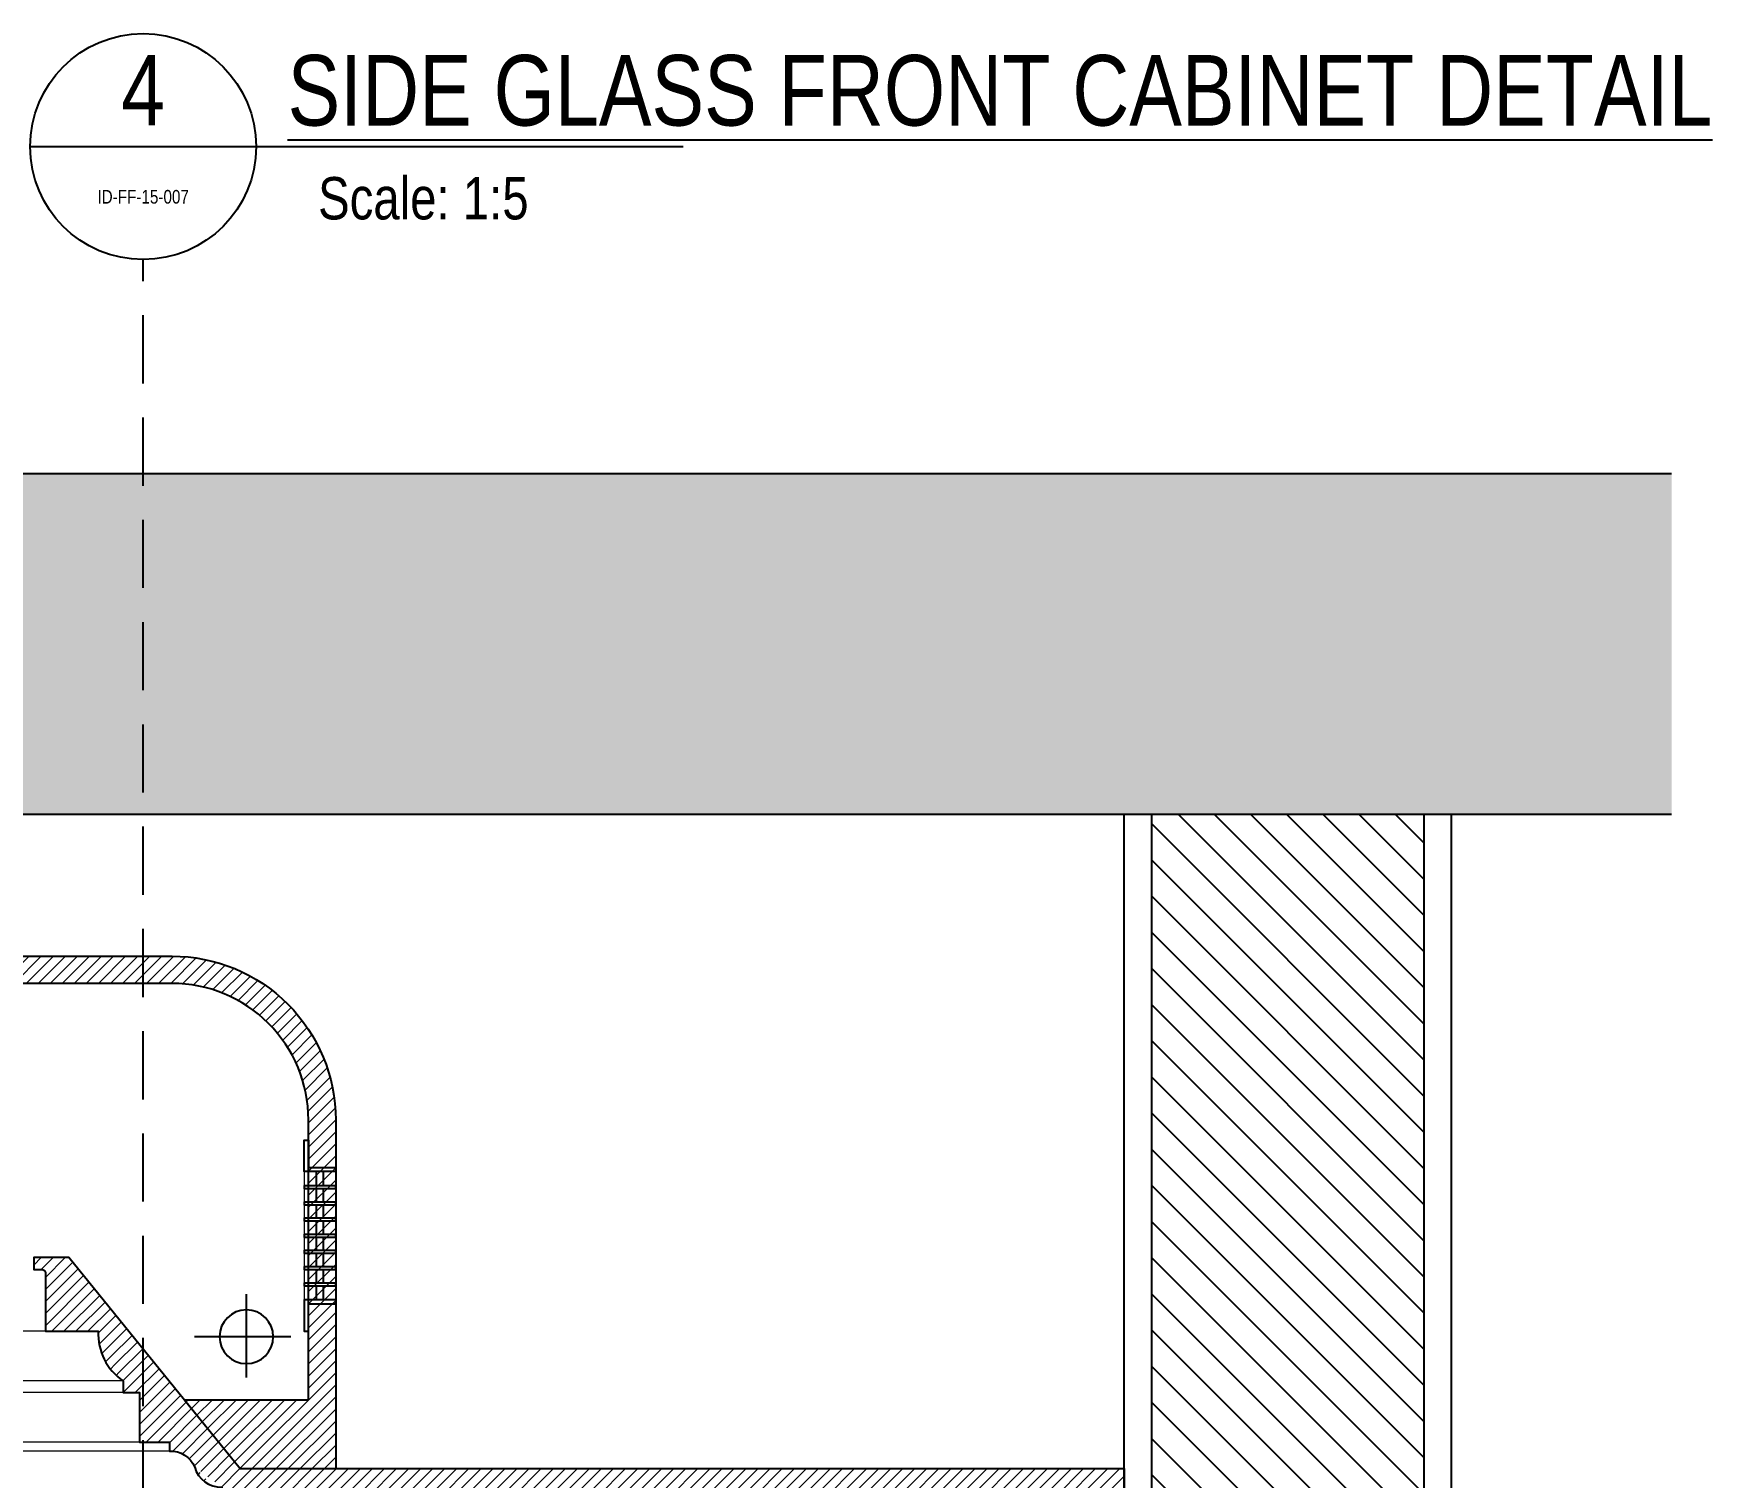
# Model space of a CAD drawing. Header units: inches. Extents: x 274057 to 444617, y 485849 to 635630.
# Drawn here: x 372926 to 374158, y 519513 to 520572 of the extents above; entities that cross this region are included whole.
import ezdxf
from ezdxf.enums import TextEntityAlignment as Align

# ---------------------------------------------------------------- set-up
doc = ezdxf.new("R2010")
doc.units = ezdxf.units.IN
doc.header["$MEASUREMENT"] = 0
doc.linetypes.add('DASHDOT', pattern=[1, 0.5, -0.25, 0, -0.25])
doc.linetypes.add('HIDDEN', pattern=[0.375, 0.25, -0.125])
for name, color, linetype in [('Calliper_wall hatch_CHB', 8, 'Continuous'), ('CQ Grg Gypsum', 41, 'Continuous'), ('CQ Light Elevation', 4, 'Continuous'), ('CQ Plaster', 1, 'Continuous'), ('CQ section wall', 3, 'Continuous'), ('CQ spot detail elevation', 1, 'Continuous'), ('CQ text label', 3, 'Continuous'), ('CQ wall section', 5, 'Continuous'), ('FURNITURE', 252, 'Continuous'), ('Layer7', 8, 'Continuous'), ('METAL', 5, 'Continuous'), ('PROJECTION', 8, 'Continuous')]:
    doc.layers.add(name, color=color, linetype=linetype)
for name, color, linetype, lineweight in [('CQ Grille', 211, 'A-4010 WALL SECTIONS$0$BATTING', 0), ('CQ gypsum 2', 42, 'Continuous', 0), ('CQ Gypsum Hatch', 8, 'Continuous', 20)]:
    doc.layers.add(name, color=color, linetype=linetype, lineweight=lineweight)
doc.styles.add('ARIAL', font='arial.ttf')
doc.linetypes.add('A-4010 WALL SECTIONS$0$BATTING', pattern='A,0.0001,-0.1,[134,ltypeshp.shx,S=0.1,R=0,X=-0.1,Y=0],-0.2,[134,ltypeshp.shx,S=0.1,R=180,X=0.1,Y=0],-0.1', length=0.4001)

# ---------------------------------------------------------------- blocks, each defined once
blk = doc.blocks.new('ff15 section c and d')
at = {"layer": 'Calliper_wall hatch_CHB', "ltscale": 300}
h = blk.add_hatch(dxfattribs=at)
h.set_pattern_fill('AR-CONC', color=256, scale=10, angle=-13.9714, style=0)
h.set_pattern_definition([(36.028577, (0, 0), (68.0890203, -23.40695), [7.5, -82.5]), (341.028577, (0, 0), (4.6961155, 76.3439316), [6, -66]), (86.480021, (5.674, -1.95), (72.7851354, 52.936981), [6.374019, -70.114211]), (32.212777, (4.83, 19.41), (99.570572, -41.829513), [11.25, -123.75]), (82.664212, (13.13, 15.92), (114.220033, 71.96377), [9.561034, -105.171376]), (337.21274, (4.83, 19.41), (114.220033, 71.96377), [9, -99]), (7.028577, (13.326, 12.14), (48.2040844, -53.482392), [7.5, -82.5]), (312.028577, (13.326, 12.14), (41.119588, 64.495185), [6, -66]), (57.480021, (17.34, 7.685), (89.323671, 11.012793), [6.374019, -70.114211]), (23.5285767, (0, 0), (9.2173322, 32.010976), [0, -65.2, 0, -67, 0, -66.25]), (353.528577, (0, 0), (35.0512903, 31.9228578), [0, -38.2, 0, -63.7, 0, -25.25]), (313.5285767, (-21.64, 5.384), (51.2584374, -15.0772595), [0, -25, 0, -78, 0, -103.5]), (303.528577, (-31.344, 7.8), (59.0102484, -4.3659754), [0, -32.5, 0, -51.8, 0, -73.5])])
h.paths.add_polyline_path([(359082.1, 520249.3), (351544, 520249.3), (351544, 519999.3), (359082.1, 519999.3)])
h.paths.add_polyline_path([(359082.1, 516299.3), (351544, 516299.3), (351544, 516049.3), (359082.1, 516049.3)])
at = {"layer": 'Calliper_wall hatch_CHB'}
h = blk.add_hatch(dxfattribs=at)
h.set_pattern_fill('ANSI31,_O', color=8, scale=150)
h.set_pattern_definition([(45, (0, 0), (-13.25825215, 13.25825215), [])])
h.paths.add_polyline_path([(351925.4, 516299.3), (351725.4, 516299.3), (351725.4, 519999.3), (351925.4, 519999.3)])
h.paths.add_polyline_path([(358625.4, 516299.3), (358425.4, 516299.3), (358425.4, 519999.3), (358625.4, 519999.3)])
at = {"layer": 'CQ Plaster', "color": 1, "ltscale": 0.03}
for p, q in [((351705.4, 516399.3, 0), (351705.4, 519999.3, 0)), ((351945.4, 516399.3, 0), (351945.4, 519999.3, 0))]:
    blk.add_line(p, q, dxfattribs=at)
at = {"layer": 'CQ section wall', "elevation": 0}
for points in [[(359082.1, 520249.3), (351544, 520249.3)], [(351544, 519999.3), (359082.1, 519999.3)]]:
    blk.add_lwpolyline(points, dxfattribs=at)
blk.add_lwpolyline([(351925.4, 516299.3), (351725.4, 516299.3), (351725.4, 519999.3), (351925.4, 519999.3)], close=True, dxfattribs=at)
blk = doc.blocks.new('ff15 section ceiling c and f')
at = {"layer": 'CQ Gypsum Hatch'}
h = blk.add_hatch(dxfattribs=at)
h.set_pattern_fill('ANSI31', color=256, scale=50, angle=90, style=0)
edge = h.paths.add_edge_path()
edge.add_line((394036.4, 532076.9), (394287.7, 532076.9))
edge.add_line((394287.7, 532076.9), (394287.7, 532086.9))
edge.add_arc((394287.9, 532100.9), 14, 269.4507, 360)
edge.add_line((394301.9, 532100.9), (394311.9, 532100.9))
edge.add_line((394311.9, 532100.9), (394311.9, 532110.9))
edge.add_line((394311.9, 532110.9), (395291.1, 532110.9))
edge.add_line((395291.1, 532110.9), (395291.1, 532100.9))
edge.add_line((395291.1, 532100.9), (395301.1, 532100.9))
edge.add_arc((395315.1, 532100.9), 14, 180, 270.5493)
edge.add_line((395315.2, 532086.9), (395315.2, 532076.9))
edge.add_line((395315.2, 532076.9), (395465.2, 532076.9))
edge.add_line((395465.2, 532076.9), (395465.2, 532086.9))
edge.add_arc((395465.4, 532100.9), 14, 269.4507, 360)
edge.add_line((395479.4, 532100.9), (395489.4, 532100.9))
edge.add_line((395489.4, 532100.9), (395489.4, 532110.9))
edge.add_line((395489.4, 532110.9), (396468.6, 532110.9))
edge.add_line((396468.6, 532110.9), (396468.6, 532100.9))
edge.add_line((396468.6, 532100.9), (396478.6, 532100.9))
edge.add_arc((396492.6, 532100.9), 14, 180, 270.5493)
edge.add_line((396492.7, 532086.9), (396492.7, 532076.9))
edge.add_line((396492.7, 532076.9), (396642.7, 532076.9))
edge.add_line((396642.7, 532076.9), (396642.7, 532086.9))
edge.add_arc((396642.9, 532100.9), 14, 269.4507, 360)
edge.add_line((396656.9, 532100.9), (396666.9, 532100.9))
edge.add_line((396666.9, 532100.9), (396666.9, 532110.9))
edge.add_line((396666.9, 532110.9), (397646.1, 532110.9))
edge.add_line((397646.1, 532110.9), (397646.1, 532100.9))
edge.add_line((397646.1, 532100.9), (397656.1, 532100.9))
edge.add_arc((397670.1, 532100.9), 14, 180, 270.5493)
edge.add_line((397670.2, 532086.9), (397670.2, 532076.9))
edge.add_line((397670.2, 532076.9), (397820.2, 532076.9))
edge.add_line((397820.2, 532076.9), (397820.2, 532086.9))
edge.add_arc((397820.4, 532100.9), 14, 269.4507, 360)
edge.add_line((397834.4, 532100.9), (397844.4, 532100.9))
edge.add_line((397844.4, 532100.9), (397844.4, 532110.9))
edge.add_line((397844.4, 532110.9), (398823.6, 532110.9))
edge.add_line((398823.6, 532110.9), (398823.6, 532100.9))
edge.add_line((398823.6, 532100.9), (398833.6, 532100.9))
edge.add_arc((398847.6, 532100.9), 14, 180, 270.5493)
edge.add_line((398847.7, 532086.9), (398847.7, 532076.9))
edge.add_line((398847.7, 532076.9), (398997.7, 532076.9))
edge.add_line((398997.7, 532076.9), (399099.3, 532076.9))
edge.add_arc((399099.3, 531976.9), 100, 0, 90, ccw=False)
edge.add_line((399199.3, 531976.9), (399199.3, 531771.6))
edge.add_line((399199.3, 531771.6), (399108.1, 531771.6))
edge.add_line((399108.1, 531771.6), (399149.3, 531720.9))
edge.add_line((399149.3, 531720.9), (399219.3, 531720.9))
edge.add_line((399219.3, 531720.9), (399219.3, 531976.9))
edge.add_arc((399099.3, 531976.9), 120, 0, 90)
edge.add_line((399099.3, 532096.9), (398997.7, 532096.9))
edge.add_line((398997.7, 532096.9), (398866, 532096.9))
edge.add_line((398866, 532096.9), (398831.7, 532130.9))
edge.add_line((398831.7, 532130.9), (394303.7, 532130.9))
edge.add_line((394303.7, 532130.9), (394269.4, 532096.9))
edge.add_line((394269.4, 532096.9), (394036.2, 532096.9))
edge.add_arc((394036.2, 531976.9), 120, 90, 180)
edge.add_line((393916.2, 531976.9), (393916.2, 531720.9))
edge.add_line((393916.2, 531720.9), (393986.2, 531720.9))
edge.add_line((393986.2, 531720.9), (394027.3, 531771.6))
edge.add_line((394027.3, 531771.6), (393936.2, 531771.6))
edge.add_line((393936.2, 531771.6), (393936.2, 531976.9))
edge.add_arc((394036.2, 531976.9), 100, 90, 180, ccw=False)
h = blk.add_hatch(dxfattribs=at)
h.set_pattern_fill('ANSI31', color=256, scale=50, angle=90, style=0)
edge = h.paths.add_edge_path()
edge.add_line((393999.7, 531700.9), (393337.7, 531700.9))
edge.add_line((393337.7, 531700.9), (393337.7, 531720.9))
edge.add_line((393337.7, 531720.9), (393986.2, 531720.9))
edge.add_line((393986.2, 531720.9), (394111.8, 531875.8))
edge.add_line((394111.8, 531875.8), (394137.7, 531875.8))
edge.add_line((394137.7, 531875.8), (394137.7, 531867.1))
edge.add_line((394137.7, 531867.1), (394131.8, 531867.1))
edge.add_arc((394131.8, 531864.3), 2.73, 90, 180.2479)
edge.add_line((394129.1, 531864.3), (394129.1, 531821.8))
edge.add_line((394129.1, 531821.8), (394090.3, 531821.8))
edge.add_arc((394048.4, 531820.1), 42, -55.6082, 2.3526, ccw=False)
edge.add_line((394072.1, 531785.4), (394072.1, 531776.8))
edge.add_line((394072.1, 531776.8), (394060.1, 531776.8))
edge.add_line((394060.1, 531776.8), (394060.1, 531740.6))
edge.add_line((394060.1, 531740.6), (394038.2, 531740.6))
edge.add_line((394038.2, 531740.6), (394038.2, 531733.9))
edge.add_arc((394037, 531715.2), 18.7, 86.2449, 157.9327)
edge.add_arc((394000.2, 531727.7), 20.1, 268.4024, 344.2859, ccw=False)
edge.add_line((393999.7, 531707.6), (393999.7, 531700.9))
edge.add_line((393999.7, 531700.9), (393990.9, 531700.9))
at = {"layer": 'CQ Grg Gypsum', "elevation": 0}
for points in [[(394036.4, 532076.9), (394287.7, 532076.9), (394287.7, 532086.9, 0.417024), (394301.9, 532100.9), (394311.9, 532100.9), (394311.9, 532110.9), (395291.1, 532110.9), (395291.1, 532100.9), (395301.1, 532100.9, 0.417024), (395315.2, 532086.9), (395315.2, 532076.9), (395465.2, 532076.9), (395465.2, 532086.9, 0.417024), (395479.4, 532100.9), (395489.4, 532100.9), (395489.4, 532110.9), (396468.6, 532110.9), (396468.6, 532100.9), (396478.6, 532100.9, 0.417024), (396492.7, 532086.9), (396492.7, 532076.9), (396642.7, 532076.9)], [(398831.7, 532130.9), (394303.7, 532130.9), (394269.4, 532096.9), (394036.2, 532096.9, 0.414214), (393916.2, 531976.9), (393916.2, 531720.9), (393986.2, 531720.9), (394027.3, 531771.6), (393936.2, 531771.6), (393936.2, 531976.9, -0.414214), (394036.2, 532076.9)], [(393999.7, 531700.9), (393337.7, 531700.9), (393337.7, 531720.9), (393986.2, 531720.9), (394111.8, 531875.8), (394137.7, 531875.8), (394137.7, 531867.1), (394131.8, 531867.1, 0.415481), (394129.1, 531864.3), (394129.1, 531821.8), (394090.3, 531821.8, -0.258435), (394072.1, 531785.4), (394072.1, 531776.8), (394060.1, 531776.8), (394060.1, 531740.6), (394038.2, 531740.6), (394038.2, 531733.9, 0.323414), (394019.6, 531722.2, -0.343759), (393999.7, 531707.6), (393999.7, 531700.9), (393990.9, 531700.9)]]:
    blk.add_lwpolyline(points, format="xyb", dxfattribs=at)
at = {"layer": 'CQ Light Elevation'}
for p, q in [((393981.7, 531787.9, 0), (393981.7, 531849.1, 0)), ((393981.7, 531787.9, 0), (393981.7, 531849.1, 0)), ((393949, 531817.8, 0), (394019.7, 531817.8, 0)), ((393949, 531817.8, 0), (394019.7, 531817.8, 0))]:
    blk.add_line(p, q, dxfattribs=at)
blk.add_circle((393981.7, 531817.8, 0), 19.7, dxfattribs=at)
blk.add_circle((393981.7, 531817.8, 0), 19.7, dxfattribs=at)
blk = doc.blocks.new('DIFFUSER SEC')
at = {"layer": 'FURNITURE', "color": 251, "linetype": 'Continuous', "lineweight": 0}
for p, q in [((55028.5, -20119.8), (55028.5, -20213.8)), ((55051.5, -20119.8), (55051.5, -20213.8))]:
    blk.add_line(p, q, dxfattribs=at)
at = {"layer": 'Layer7', "linetype": 'DASHDOT', "ltscale": 1000}
for p, q in [((55028.7, -20116.8), (55028.5, -20116.7)), ((55048.5, -20217.5), (55047.8, -20216.8))]:
    blk.add_line(p, q, dxfattribs=at)
at = {"layer": 'METAL'}
for points in [[(55048.5, -20096.8), (55048.5, -20116.8), (55028.5, -20116.8), (55028.5, -20119.8), (55051.5, -20119.8), (55051.5, -20096.8), (55048.5, -20096.8)], [(55048.5, -20236.8), (55048.5, -20216.8), (55028.5, -20216.8), (55028.5, -20213.8), (55051.5, -20213.8), (55051.5, -20236.8), (55048.5, -20236.8)]]:
    blk.add_lwpolyline(points, dxfattribs=at)
for points in [[(55028.5, -20130.2), (55051.5, -20130.2), (55051.5, -20132.2), (55028.5, -20132.2)], [(55028.5, -20142.1), (55051.5, -20142.1), (55051.5, -20144.1), (55028.5, -20144.1)], [(55028.5, -20154), (55051.5, -20154), (55051.5, -20156), (55028.5, -20156)], [(55028.5, -20165.8), (55051.5, -20165.8), (55051.5, -20167.8), (55028.5, -20167.8)], [(55028.5, -20177.7), (55051.5, -20177.7), (55051.5, -20179.7), (55028.5, -20179.7)], [(55028.5, -20189.6), (55051.5, -20189.6), (55051.5, -20191.6), (55028.5, -20191.6)], [(55028.5, -20201.5), (55051.5, -20201.5), (55051.5, -20203.5), (55028.5, -20203.5)]]:
    blk.add_lwpolyline(points, close=True, dxfattribs=at)
at = {"layer": 'PROJECTION'}
for p, q in [((55037.5, -20130.2), (55037.5, -20119.8)), ((55042.5, -20130.2), (55042.5, -20119.8)), ((55037.5, -20142.1), (55037.5, -20132.2)), ((55042.5, -20142.1), (55042.5, -20132.2)), ((55037.5, -20154), (55037.5, -20144.1)), ((55037.5, -20165.8), (55037.5, -20156)), ((55042.5, -20154), (55042.5, -20144.1)), ((55042.5, -20165.8), (55042.5, -20156)), ((55037.5, -20177.7), (55037.5, -20167.8)), ((55042.5, -20177.7), (55042.5, -20167.8)), ((55037.5, -20189.6), (55037.5, -20179.7)), ((55042.5, -20189.6), (55042.5, -20179.7)), ((55037.5, -20201.5), (55037.5, -20191.6)), ((55042.5, -20201.5), (55042.5, -20191.6)), ((55037.5, -20213.8), (55037.5, -20203.5)), ((55042.5, -20213.8), (55042.5, -20203.5))]:
    blk.add_line(p, q, dxfattribs=at)
blk = doc.blocks.new('dwgtit')
at = {"linetype": 'Continuous', "ltscale": 2}
blk.add_line((-8, 0), (38.23, 0), dxfattribs=at)
blk.add_circle((0, 0), 8, dxfattribs=at)
at = {"linetype": 'Continuous', "ltscale": 2, "style": 'ARIAL', "width": 0.8}
for tag, height, p in [('DTN0', 5, (0, 3.99)), ('DTRFNO', 3, (0, -3.56))]:
    blk.add_attdef(tag, text='', height=height, dxfattribs=at).set_placement(p, align=Align.MIDDLE_CENTER)
for tag, p, height in [('DTNL1', (19.8, 1.48), 5), ('DTNL2', (20.36, -5.16), 3), ('DTSC', (63.36, -5.21), 3)]:
    blk.add_attdef(tag, p, '', height=height, dxfattribs=at)

msp = doc.modelspace()

# ---------------------------------------------------------------- linework, layer by layer
at = {"layer": 'CQ gypsum 2'}
for p, q in [((372935, 519620.2, 0), (368057.7, 519620.2, 0)), ((372991.9, 519583.8, 0), (368000.7, 519583.8, 0)), ((372991.9, 519575.2, 0), (368000.7, 519575.2, 0)), ((373025.8, 519532.3, 0), (367966.8, 519532.3, 0)), ((373003.9, 519539, 0), (367988.7, 519539, 0))]:
    msp.add_line(p, q, dxfattribs=at)
at = {"layer": 'CQ spot detail elevation', "color": 3, "linetype": 'HIDDEN', "ltscale": 200, "elevation": -0.1}
msp.add_lwpolyline([(373006.7, 519415.3), (373006.7, 520406.2)], dxfattribs=at)

# ---------------------------------------------------------------- block references
at = {"layer": 'CQ Grg Gypsum', "xscale": -1}
msp.add_blockref('ff15 section ceiling c and f', (767064.1, -12201.6, 0), dxfattribs=at)
at = {"layer": 'CQ Grille', "extrusion": (0, 0, -1), "zscale": -1}
msp.add_blockref('DIFFUSER SEC', (-428176.4, 539857.1, 0), dxfattribs=at)
at = {"layer": 'CQ text label', "ltscale": 500}
ref = msp.add_blockref('dwgtit', (373006.7, 520489, -0.1), dxfattribs=dict(at, xscale=10.3566124243798, yscale=10.3566124243798, zscale=10.3566124243798))
ref.add_attrib('DTN0', '4', dxfattribs={"layer": '0', "linetype": 'Continuous', "ltscale": 2, "height": 51.8, "rotation": 0, "style": 'ARIAL', "width": 0.8}).set_placement((373006.7, 520530.4, -0.1), align=Align.MIDDLE_CENTER)
ref.add_attrib('DTRFNO', 'ID-FF-15-007', dxfattribs={"layer": '0', "linetype": 'Continuous', "ltscale": 2, "height": 10, "rotation": 0, "style": 'ARIAL', "width": 0.8}).set_placement((373006.7, 520452.2, -0.1), align=Align.MIDDLE_CENTER)
ref.add_attrib('DTNL1', '%%uSIDE GLASS FRONT CABINET DETAIL', (373112.6, 520504.4, -0.1), dxfattribs={"layer": '0', "linetype": 'Continuous', "ltscale": 2, "height": 51.783, "rotation": 0, "style": 'ARIAL', "width": 0.8})
ref.add_attrib('DTSC', 'Scale: 1:5', (373135, 520435.6, -0.1), dxfattribs={"layer": '0', "linetype": 'Continuous', "ltscale": 2, "height": 31.07, "rotation": 0, "style": 'ARIAL', "width": 0.8})
at = {"layer": 'CQ wall section', "xscale": -1}
msp.add_blockref('ff15 section c and d', (725671.7, 0), dxfattribs=at)

doc.saveas('drawing.dxf')
